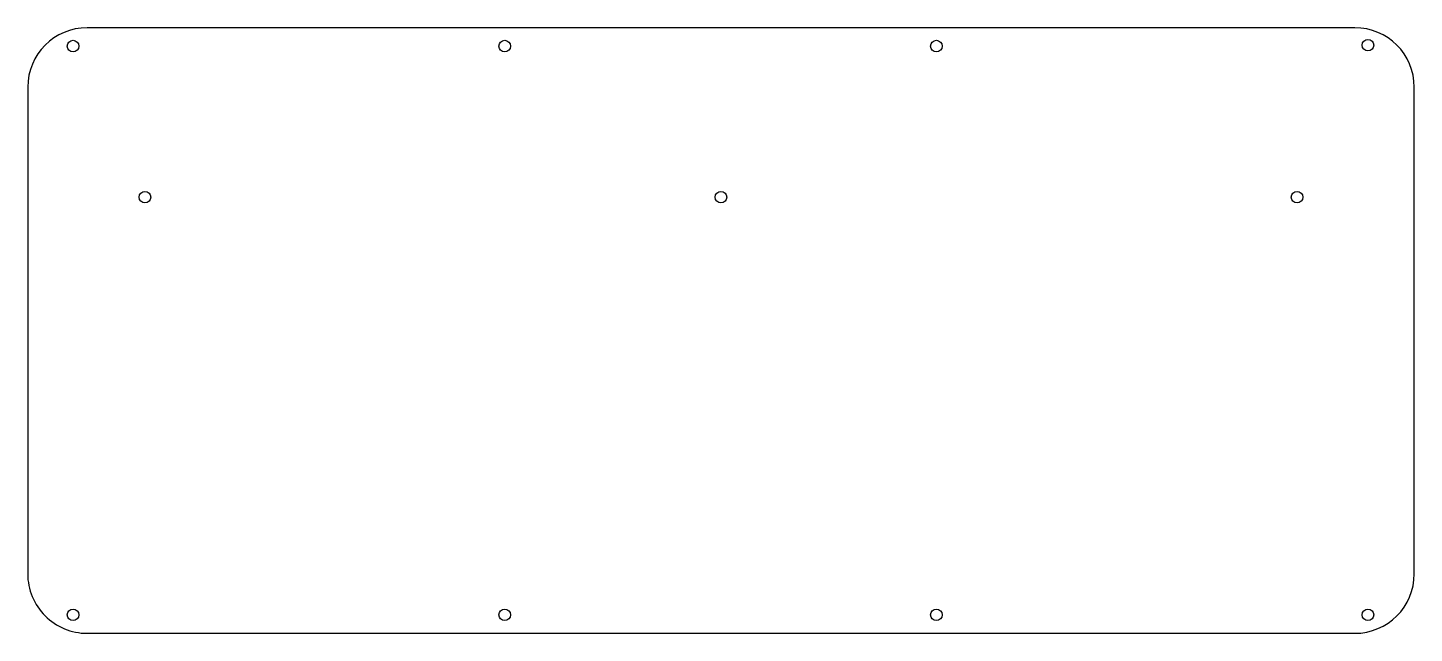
# Model space of a CAD drawing. Header units: millimetres. Extents: x 5 to 268, y 5 to 120.
import ezdxf

# ---------------------------------------------------------------- set-up
doc = ezdxf.new("R2010")
doc.units = ezdxf.units.MM

msp = doc.modelspace()

# ---------------------------------------------------------------- linework, layer by layer
at = {"color": 0}
for p, q in [((256.9, 120.28), (15.86, 120.28)), ((4.56, 108.97), (4.56, 16.39)), ((268.21, 16.38), (268.21, 108.97)), ((15.86, 5.08), (256.9, 5.08))]:
    msp.add_line(p, q, dxfattribs=at)
for centre in [(13.18, 116.78), (95.25, 116.78), (177.33, 116.78), (259.4, 116.96), (26.85, 88.05), (136.38, 88.05), (245.92, 88.05), (13.18, 8.58), (95.25, 8.58), (177.33, 8.58), (259.4, 8.58)]:
    msp.add_circle(centre, 1.1, dxfattribs=at)
for centre, start, end in [((15.87, 108.97), 90.0157, 179.9833), ((256.9, 108.97), 0.0157, 90.0157), ((15.86, 16.38), 179.9833, 269.9839), ((256.9, 16.38), 269.9839, 359.9833)]:
    msp.add_arc(centre, 11.31, start, end, dxfattribs=at)

doc.saveas('drawing.dxf')
